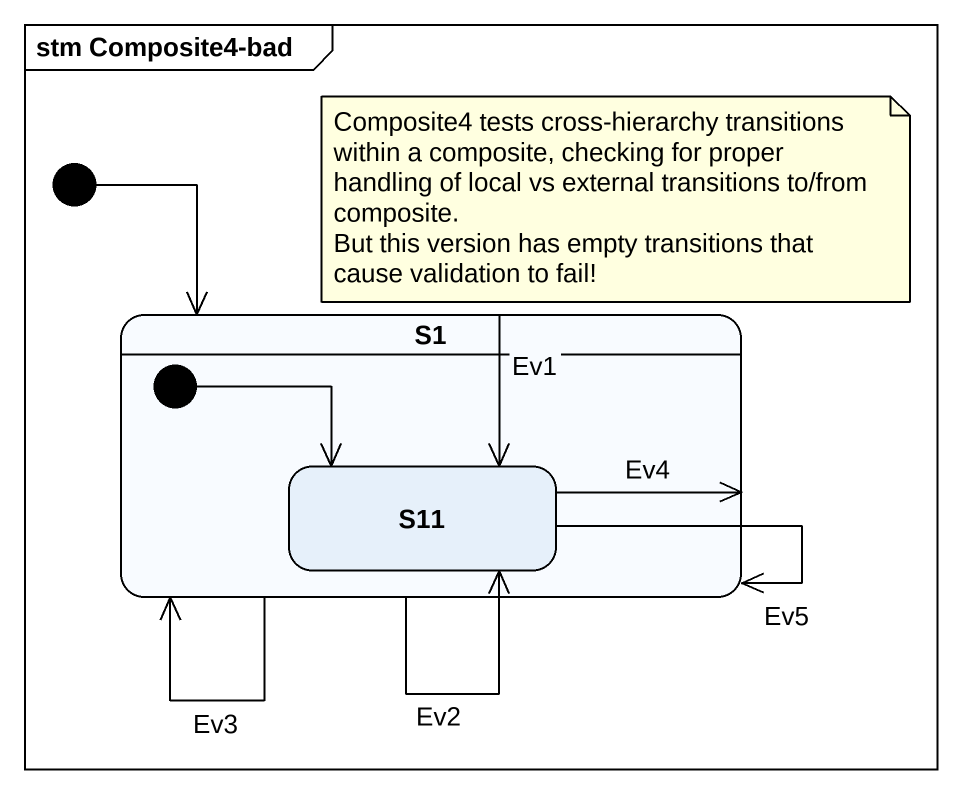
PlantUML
@startuml
mainframe stm Composite4-bad
hide empty description
state S1 {
  state S11
  [*] -right-> S11
}
[*] --> S1
S1 --> S1 : Ev3
S1 --> S11 : Ev1
S1 --> S11 : Ev2
S11 -up-> S1 : Ev4
S11 -up-> S1 : Ev5
note as N1
  Composite4 tests cross-hierarchy transitions within a composite, checking for proper handling of local vs external transitions to/from composite.
  But this version has empty transitions that cause validation to fail!
end note
@enduml
